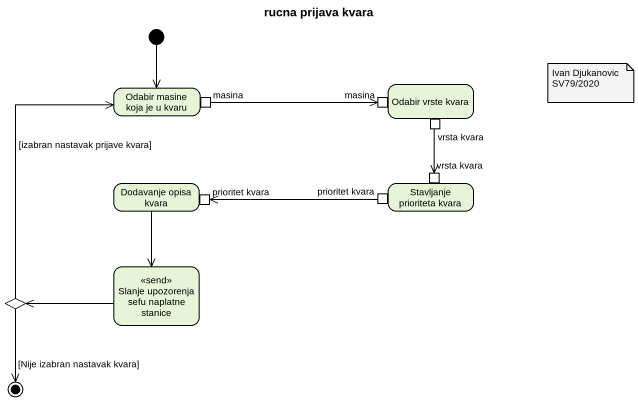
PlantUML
@startuml
title rucna prijava kvara
hide empty description
state "Odabir masine koja je u kvaru" as Odabir_masine_koja_je_u {
  state masina <<outputPin>>
}
state "Odabir vrste kvara" as Odabir_vrste_kvara {
  state "masina" as masina_2 <<inputPin>>
  state "vrsta kvara" as vrsta_kvara <<outputPin>>
}
state "Dodavanje opisa kvara" as Dodavanje_opisa_kvara {
  state "prioritet kvara" as prioritet_kvara <<inputPin>>
}
state "Stavljanje prioriteta kvara" as Stavljanje_prioriteta_kvara {
  state "prioritet kvara" as prioritet_kvara_2 <<outputPin>>
  state "vrsta kvara" as vrsta_kvara_2 <<inputPin>>
}
state "Slanje upozorenja sefu naplatne stanice" as Slanje_upozorenja_sefu <<send>>
state choice1 <<choice>>
[*] --> Odabir_masine_koja_je_u
masina -right-> masina_2
vrsta_kvara --> vrsta_kvara_2
Dodavanje_opisa_kvara --> Slanje_upozorenja_sefu
prioritet_kvara_2 -left-> prioritet_kvara
Slanje_upozorenja_sefu -left-> choice1
choice1 -up-> Odabir_masine_koja_je_u : [izabran nastavak prijave kvara]
choice1 --> [*] : [Nije izabran nastavak kvara]
note as N1
  Ivan Djukanovic
  SV79/2020
end note
@enduml
